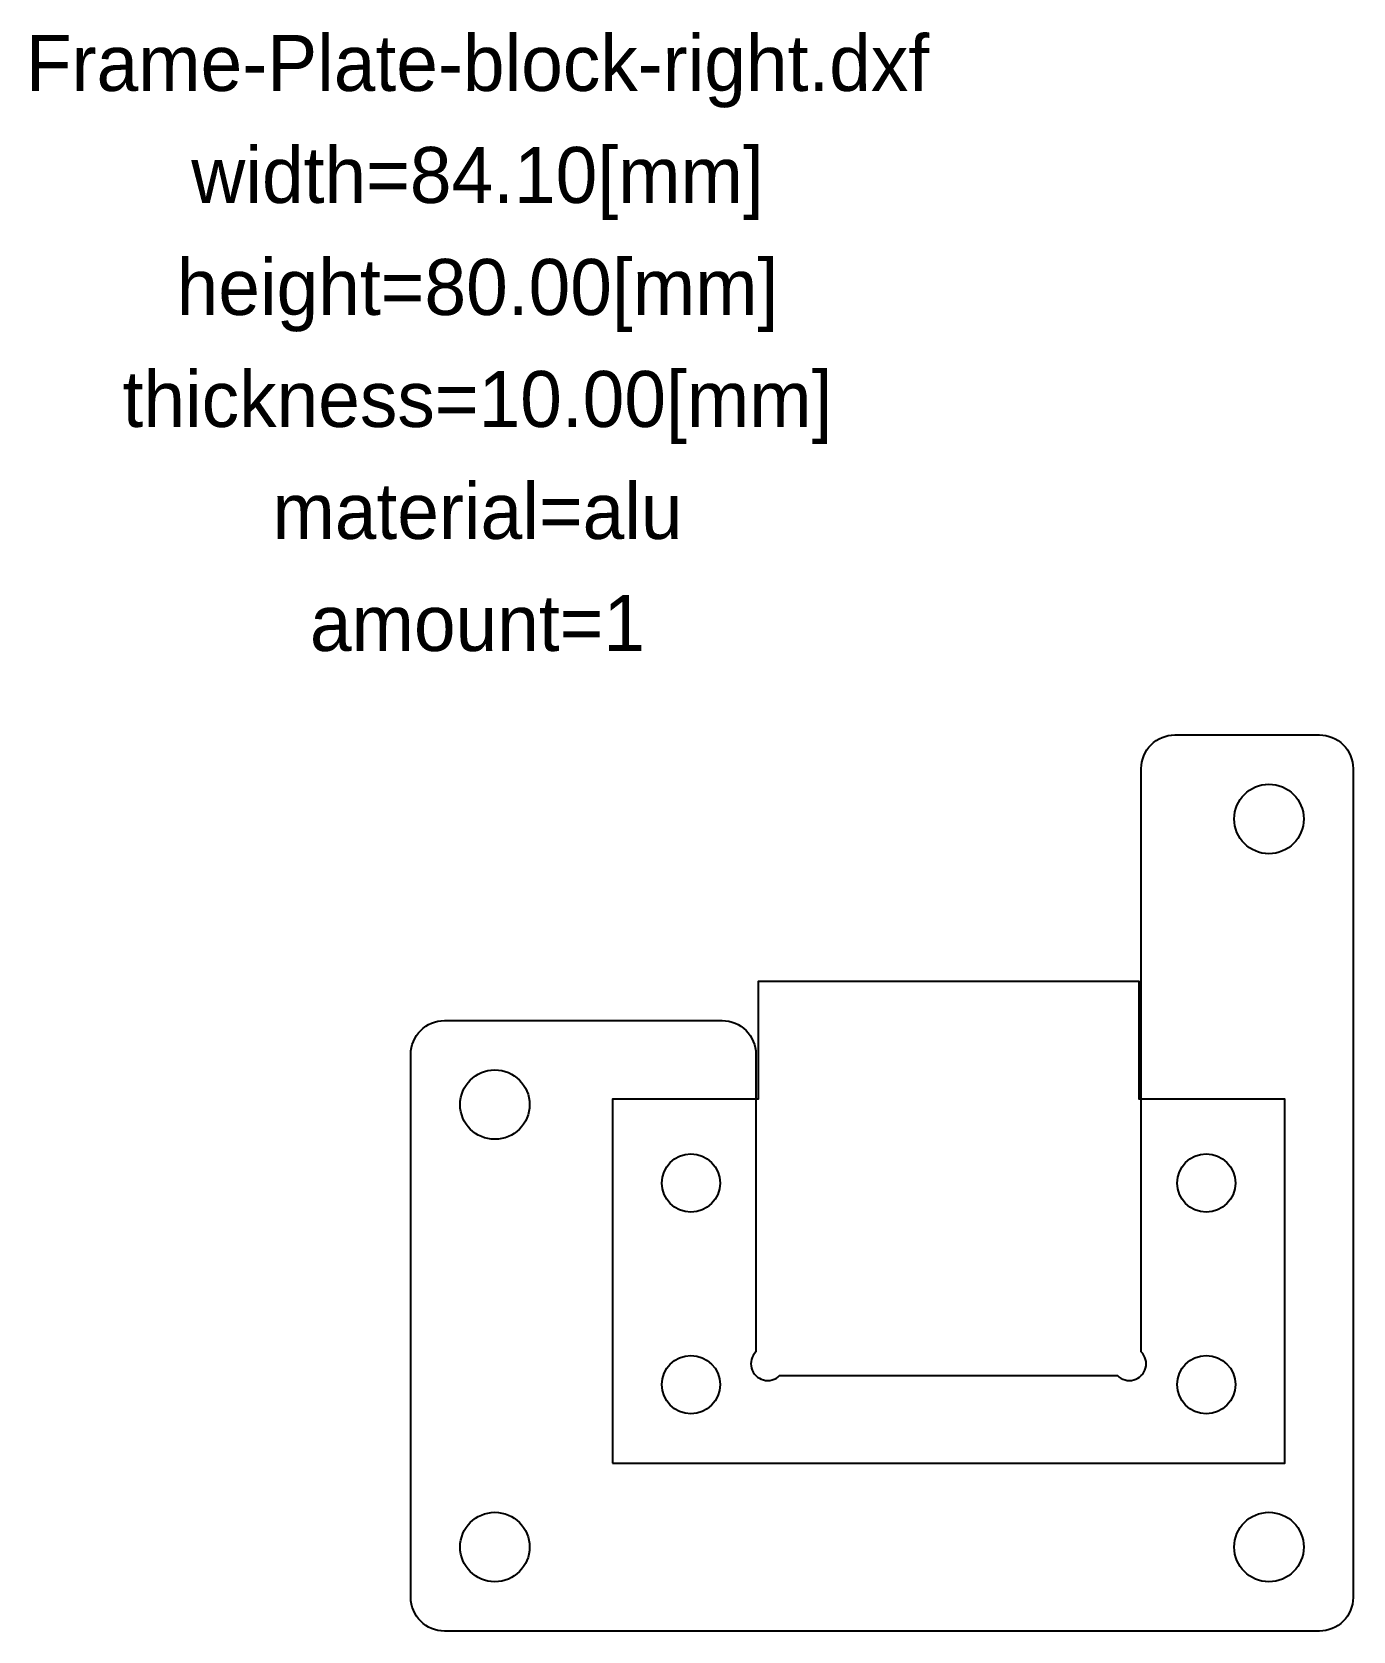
# Model space of a CAD drawing. Header units: metres. Extents: x -82 to 36, y -40 to 103.
import ezdxf
from ezdxf.enums import TextEntityAlignment as Align

# ---------------------------------------------------------------- set-up
doc = ezdxf.new("R2010")
doc.units = ezdxf.units.M
doc.layers.add('annotation', color=2, linetype='Continuous')
doc.layers.add('outline', color=2, linetype='Continuous')
doc.styles.add('LiberationSerif', font='LiberationSerif-Regular.ttf')

msp = doc.modelspace()

# ---------------------------------------------------------------- linework, layer by layer
msp.add_lwpolyline([(33.1, -40), (-45, -40, -0.414214), (-48, -37), (-48, 11.5, -0.414214), (-45, 14.5), (-20.2, 14.5, -0.414214), (-17.2, 11.5), (-17.2, -15.08, 1), (-15.08, -17.2), (15.08, -17.2, 1), (17.2, -15.08), (17.2, 37, -0.414214), (20.2, 40), (33.1, 40, -0.414214), (36.1, 37), (36.1, -37, -0.414214)], format="xyb", close=True)
for centre, radius in [((28.6, 32.5), 3.1), ((-40.5, 7), 3.1), ((-23, 0), 2.6), ((23, 0), 2.6), ((-23, -18), 2.6), ((23, -18), 2.6), ((-40.5, -32.5), 3.1), ((28.6, -32.5), 3.1)]:
    msp.add_circle(centre, radius)
at = {"layer": 'outline'}
msp.add_lwpolyline([(-30, -25), (30, -25), (30, 7.5), (17, 7.5), (17, 18), (-17, 18), (-17, 7.5), (-30, 7.5)], close=True, dxfattribs=at)

# ---------------------------------------------------------------- texts
at = {"layer": 'annotation', "style": 'LiberationSerif'}
for s, p in [('Frame-Plate-block-right.dxf', (-42.05, 100)), ('width=84.10[mm]', (-42.05, 90)), ('height=80.00[mm]', (-42.05, 80)), ('thickness=10.00[mm]', (-42.05, 70)), ('material=alu', (-42.05, 60)), ('amount=1', (-42.05, 50))]:
    msp.add_text(s, height=5, dxfattribs=at).set_placement(p, align=Align.MIDDLE_CENTER)

doc.saveas('drawing.dxf')
